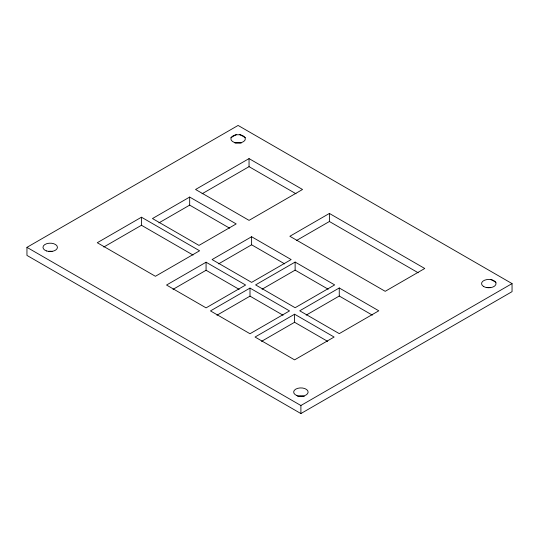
<?xml version="1.0" encoding="UTF-8"?>
<svg xmlns="http://www.w3.org/2000/svg" width="539" height="539" viewBox="0 0 539 539"><rect width="100%" height="100%" fill="white"/><g stroke="black" fill="none" stroke-linecap="round" stroke-linejoin="round"><path stroke-width="0.81" d="M26.95 247.347L238.103 125.439L512.05 283.595L512.05 291.653L300.897 413.561L26.95 255.405L26.95 247.347L300.897 405.51L512.05 283.595M230.827 137.694L236.648 134.332M141.461 217.21L97.276 242.725L155.414 276.285L199.598 250.776L141.461 217.21L141.461 225.268L193.056 255.055M249.045 158.607L195.556 189.485L249.045 220.363L302.534 189.485L249.045 158.607L249.045 166.659L296.026 193.784M189.674 197.065L152.47 218.551L198.979 245.4L236.19 223.921L189.674 197.065L189.674 205.123L229.648 228.199M103.798 247.017L141.461 225.268M202.064 193.784L249.045 166.659M158.911 222.883L189.674 205.123M206.073 262.217L166.538 285.037L206.073 307.863L245.609 285.037L206.073 262.217L206.073 270.268L239.141 289.362M251.612 236.742L212.083 259.562L251.612 282.389L291.148 259.562L251.612 236.742L251.612 244.794L284.68 263.888M173.012 289.362L206.073 270.268M218.551 263.888L251.612 244.794M329.396 213.444L289.861 236.271L385.21 291.316L424.745 268.489L329.396 213.444L329.396 221.502L418.19 272.768M296.335 240.589L329.396 221.502M250.002 288.089L210.466 310.909L250.002 333.735L289.537 310.909L250.002 288.089L250.002 296.14L216.941 315.234M295.129 262.075L255.594 284.902L295.129 307.722L334.665 284.902L295.129 262.075L295.129 270.133L328.197 289.221M262.069 289.221L295.129 270.133M339.26 287.974L299.724 310.801L339.26 333.628L378.796 310.801L339.26 287.974L339.26 296.032L306.192 315.12M294.59 314.217L255.055 337.043L294.59 359.863L334.119 337.043L294.59 314.217L294.59 322.275L261.523 341.362M239.565 134.332L245.393 137.701M490.921 279.458L496.021 282.402M339.26 296.032L372.321 315.12M250.002 296.14L283.069 315.234M294.59 322.275L327.651 341.362M300.897 405.51L300.897 413.561M48.335 251.369A7.236 4.177 0 0 1 52.081 251.369M297.616 396.414A7.236 4.177 0 0 1 304.299 396.448M486.919 287.617A7.236 4.177 0 0 1 490.665 287.617M235.044 143.131A7.236 4.177 0 0 1 241.162 143.131M46.59 250.965A7.236 4.177 0 0 0 57.437 247.347A7.236 4.177 0 0 0 46.59 243.729A7.236 4.177 0 0 0 46.59 250.965M296.949 395.579A7.236 4.177 0 0 0 308.119 392.304A7.236 4.177 0 0 0 297.616 388.356A7.236 4.177 0 0 0 296.949 395.579M483.678 286.553A7.236 4.177 0 0 0 495.786 284.68A7.236 4.177 0 0 0 486.919 279.566A7.236 4.177 0 0 0 483.678 286.553M234.485 142.478A7.236 4.177 0 0 0 245.339 138.867A7.236 4.177 0 0 0 234.485 135.249A7.236 4.177 0 0 0 234.485 142.478"/></g></svg>
